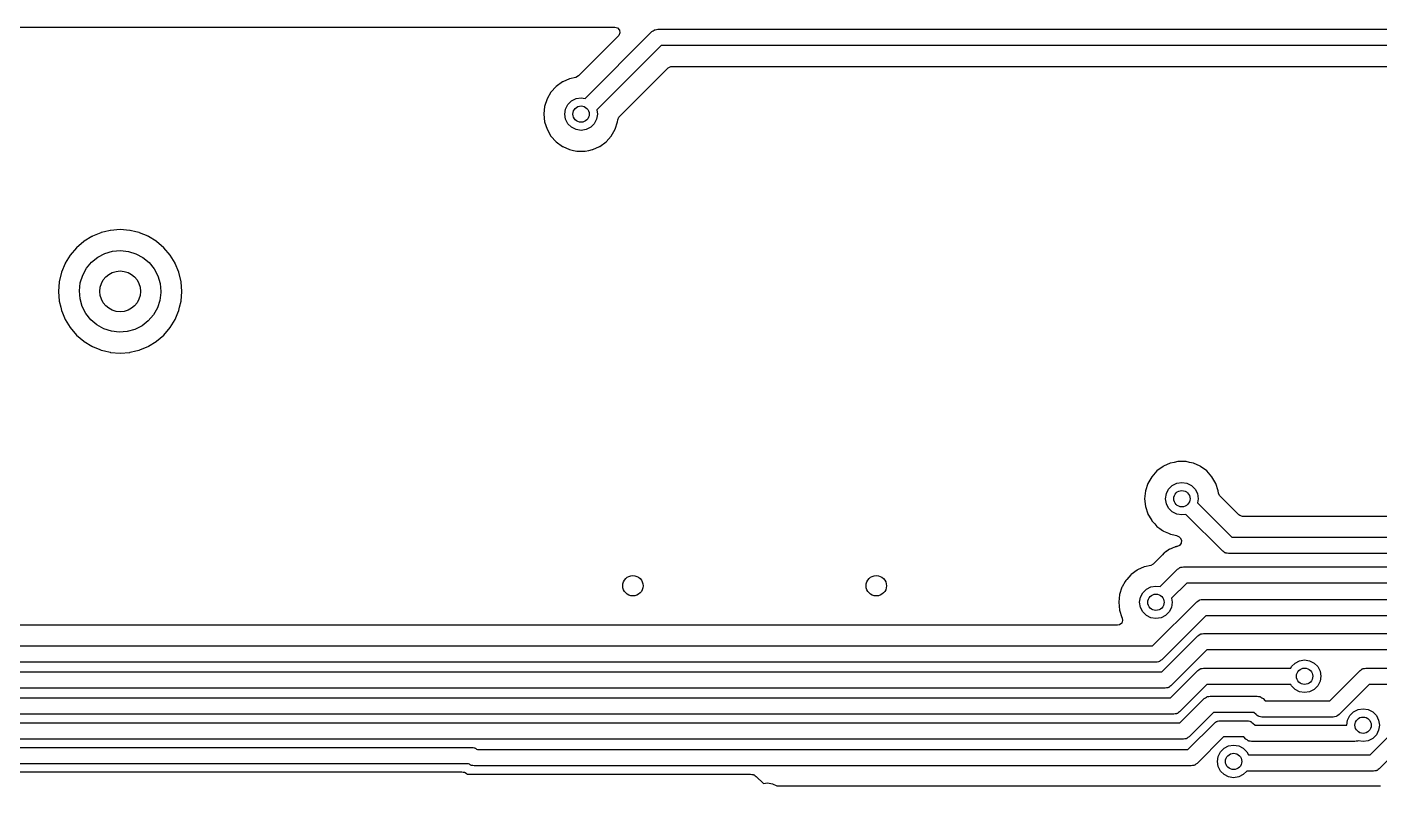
# Model space of a CAD drawing. Extents: x 61 to 228, y -146 to -45.
# Drawn here: x 87.89 to 121.06, y -63.55 to -44.96 of the extents above; entities that cross this region are included whole.
import ezdxf

# ---------------------------------------------------------------- set-up
doc = ezdxf.new("R2010")
doc.units = 0
doc.layers.add('BLACK', color=7, linetype='CONTINUOUS')

msp = doc.modelspace()

# ---------------------------------------------------------------- linework, layer by layer
at = {"layer": 'BLACK', "linetype": 'CONTINUOUS'}
for p, q in [((61.5945, -44.9585), (102.3, -44.9585)), ((101.574, -46.7076), (103.211, -45.0703)), ((102.3, -44.9585), (102.368, -44.9785)), ((102.368, -44.9785), (102.415, -45.0322)), ((102.425, -45.1024), (102.395, -45.167)), ((102.415, -45.0322), (102.425, -45.1024)), ((103.211, -45.0703), (103.24, -45.0526)), ((103.24, -45.0526), (103.266, -45.0318)), ((103.266, -45.0318), (103.277, -45.0292)), ((103.277, -45.0292), (103.287, -45.0231)), ((103.287, -45.0231), (103.32, -45.0194)), ((103.32, -45.0194), (103.353, -45.012)), ((103.353, -45.012), (226.822, -45.012)), ((102.389, -45.1736), (101.406, -46.1562)), ((103.435, -45.412), (101.857, -46.9905)), ((102.395, -45.167), (102.389, -45.1736)), ((226.739, -45.412), (103.435, -45.412)), ((102.408, -47.1589), (103.609, -45.9574)), ((103.609, -45.9574), (103.671, -45.9234)), ((103.671, -45.9234), (103.698, -45.9205)), ((103.698, -45.9205), (226.476, -45.9205)), ((100.862, -46.4127), (100.734, -46.5547)), ((101.016, -46.3005), (100.862, -46.4127)), ((101.022, -46.2978), (101.016, -46.3005)), ((101.185, -46.2255), (101.022, -46.2978)), ((101.022, -46.2978), (101.022, -46.2978)), ((101.191, -46.2228), (101.185, -46.2255)), ((101.185, -46.2255), (101.185, -46.2255)), ((101.344, -46.1903), (101.191, -46.2228)), ((101.406, -46.1562), (101.344, -46.1903)), ((100.638, -46.72), (100.579, -46.9017)), ((100.734, -46.5547), (100.638, -46.72)), ((101.149, -46.8565), (101.238, -46.768)), ((101.238, -46.768), (101.349, -46.7112)), ((101.349, -46.7112), (101.473, -46.6916)), ((101.473, -46.6916), (101.574, -46.7076)), ((100.56, -47.085), (100.559, -47.0916)), ((100.559, -47.0916), (100.579, -47.2815)), ((100.579, -46.9082), (100.56, -47.085)), ((100.579, -46.9017), (100.579, -46.9082)), ((100.579, -46.9082), (100.579, -46.9082)), ((101.073, -47.0916), (101.093, -46.968)), ((101.093, -47.2152), (101.073, -47.0916)), ((101.093, -46.968), (101.149, -46.8565)), ((101.873, -47.0916), (101.853, -47.2152)), ((101.857, -46.9905), (101.873, -47.0916)), ((100.579, -47.2815), (100.638, -47.4632)), ((101.149, -47.3267), (101.093, -47.2152)), ((101.238, -47.4152), (101.149, -47.3267)), ((101.349, -47.472), (101.238, -47.4152)), ((101.708, -47.4152), (101.597, -47.472)), ((101.797, -47.3267), (101.708, -47.4152)), ((101.853, -47.2152), (101.797, -47.3267)), ((102.308, -47.4632), (102.367, -47.2815)), ((102.367, -47.2815), (102.371, -47.2348)), ((102.371, -47.2348), (102.398, -47.1692)), ((102.398, -47.1692), (102.408, -47.1589)), ((100.638, -47.4632), (100.734, -47.6285)), ((100.734, -47.6285), (100.862, -47.7705)), ((100.862, -47.7705), (101.016, -47.8827)), ((101.473, -47.4916), (101.349, -47.472)), ((101.597, -47.472), (101.473, -47.4916)), ((101.93, -47.8827), (102.084, -47.7705)), ((102.084, -47.7705), (102.212, -47.6285)), ((102.212, -47.6285), (102.308, -47.4632)), ((101.016, -47.8827), (101.022, -47.8854)), ((101.022, -47.8854), (101.022, -47.8854)), ((101.022, -47.8854), (101.185, -47.9577)), ((101.185, -47.9577), (101.191, -47.9604)), ((101.191, -47.9604), (101.284, -47.9802)), ((101.284, -47.9802), (101.371, -47.9987)), ((101.371, -47.9987), (101.371, -47.9987)), ((101.371, -47.9987), (101.378, -48.0001)), ((101.378, -48.0001), (101.568, -48.0001)), ((101.568, -48.0001), (101.575, -47.9987)), ((101.575, -47.9987), (101.662, -47.9802)), ((101.575, -47.9987), (101.575, -47.9987)), ((101.662, -47.9802), (101.755, -47.9604)), ((101.755, -47.9604), (101.761, -47.9577)), ((101.761, -47.9577), (101.924, -47.8854)), ((101.924, -47.8854), (101.93, -47.8827)), ((101.924, -47.8854), (101.924, -47.8854)), ((89.4788, -50.0893), (89.2848, -50.2082)), ((89.483, -50.0868), (89.4788, -50.0893)), ((89.4876, -50.0849), (89.483, -50.0868)), ((89.6978, -49.9978), (89.4876, -50.0849)), ((89.4876, -50.0849), (89.4876, -50.0849)), ((89.7024, -49.9959), (89.6978, -49.9978)), ((89.6978, -49.9978), (89.6978, -49.9978)), ((89.7826, -49.9766), (89.7024, -49.9959)), ((89.9285, -49.9416), (89.7826, -49.9766)), ((89.9333, -49.9405), (89.9285, -49.9416)), ((89.9285, -49.9416), (89.9285, -49.9416)), ((90.17, -49.9218), (89.9333, -49.9405)), ((90.4067, -49.9405), (90.17, -49.9218)), ((90.4115, -49.9416), (90.4067, -49.9405)), ((90.5574, -49.9766), (90.4115, -49.9416)), ((90.4115, -49.9416), (90.4115, -49.9416)), ((90.6376, -49.9959), (90.5574, -49.9766)), ((90.6422, -49.9978), (90.6376, -49.9959)), ((90.8524, -50.0849), (90.6422, -49.9978)), ((90.6422, -49.9978), (90.6422, -49.9978)), ((90.857, -50.0868), (90.8524, -50.0849)), ((90.8524, -50.0849), (90.8524, -50.0849)), ((90.8612, -50.0893), (90.857, -50.0868)), ((91.0552, -50.2082), (90.8612, -50.0893)), ((89.1, -50.365), (88.9458, -50.5456)), ((89.2806, -50.2108), (89.1, -50.365)), ((89.2848, -50.2082), (89.2806, -50.2108)), ((89.2848, -50.2082), (89.2848, -50.2082)), ((91.0594, -50.2108), (91.0552, -50.2082)), ((91.0552, -50.2082), (91.0552, -50.2082)), ((91.24, -50.365), (91.0594, -50.2108)), ((91.3942, -50.5456), (91.24, -50.365)), ((88.8218, -50.748), (88.7309, -50.9674)), ((88.8243, -50.7438), (88.8218, -50.748)), ((88.9432, -50.5498), (88.8243, -50.7438)), ((88.9458, -50.5456), (88.9432, -50.5498)), ((88.9432, -50.5498), (88.9432, -50.5498)), ((89.3449, -50.87), (89.4703, -50.7205)), ((89.4703, -50.7205), (89.6224, -50.5982)), ((89.6224, -50.5982), (89.7954, -50.5078)), ((89.7954, -50.5078), (89.9826, -50.4527)), ((89.9826, -50.4527), (90.177, -50.435)), ((90.177, -50.435), (90.3711, -50.4554)), ((90.3711, -50.4554), (90.5575, -50.5131)), ((90.5575, -50.5131), (90.7292, -50.606)), ((90.7292, -50.606), (90.8796, -50.7304)), ((90.8796, -50.7304), (91.0029, -50.8816)), ((91.3968, -50.5498), (91.3942, -50.5456)), ((91.5157, -50.7438), (91.3968, -50.5498)), ((91.3968, -50.5498), (91.3968, -50.5498)), ((91.5182, -50.748), (91.5157, -50.7438)), ((91.6091, -50.9674), (91.5182, -50.748)), ((88.7309, -50.9674), (88.6755, -51.1983)), ((89.1919, -51.2271), (89.2509, -51.0411)), ((89.2509, -51.0411), (89.3449, -50.87)), ((91.0029, -50.8816), (91.0945, -51.0539)), ((91.0945, -51.0539), (91.151, -51.2408)), ((91.6645, -51.1983), (91.6091, -50.9674)), ((88.6755, -51.1983), (88.6568, -51.435)), ((89.1701, -51.421), (89.1919, -51.2271)), ((89.1864, -51.6155), (89.1701, -51.421)), ((91.151, -51.2408), (91.17, -51.435)), ((91.6832, -51.435), (91.6645, -51.1983)), ((88.6568, -51.435), (88.6755, -51.6717)), ((88.6755, -51.6717), (88.6766, -51.6765)), ((88.6766, -51.6765), (88.6766, -51.6765)), ((88.6766, -51.6765), (88.7116, -51.8224)), ((89.2402, -51.8031), (89.1864, -51.6155)), ((91.1451, -51.6565), (91.0835, -51.8417)), ((91.1696, -51.4629), (91.1451, -51.6565)), ((91.17, -51.435), (91.1696, -51.4629)), ((91.6284, -51.8224), (91.6634, -51.6765)), ((91.6634, -51.6765), (91.6645, -51.6717)), ((91.6634, -51.6765), (91.6634, -51.6765)), ((91.6645, -51.6717), (91.6832, -51.435)), ((88.7116, -51.8224), (88.7309, -51.9026)), ((88.7309, -51.9026), (88.7328, -51.9072)), ((88.7328, -51.9072), (88.7328, -51.9072)), ((88.7328, -51.9072), (88.7566, -51.9645)), ((88.7566, -51.9645), (88.8218, -52.122)), ((89.3294, -51.9767), (89.2402, -51.8031)), ((89.4507, -52.1297), (89.3294, -51.9767)), ((90.9871, -52.0114), (90.8596, -52.1592)), ((91.0835, -51.8417), (90.9871, -52.0114)), ((91.5182, -52.122), (91.5834, -51.9645)), ((91.5834, -51.9645), (91.6072, -51.9072)), ((91.6072, -51.9072), (91.6091, -51.9026)), ((91.6072, -51.9072), (91.6072, -51.9072)), ((91.6091, -51.9026), (91.6284, -51.8224)), ((88.8218, -52.122), (88.8243, -52.1262)), ((88.8243, -52.1262), (88.9432, -52.3202)), ((88.9432, -52.3202), (88.9432, -52.3202)), ((88.9432, -52.3202), (88.9458, -52.3244)), ((88.9458, -52.3244), (89.1, -52.505)), ((89.5993, -52.2561), (89.4507, -52.1297)), ((89.7697, -52.3514), (89.5993, -52.2561)), ((89.9553, -52.4117), (89.7697, -52.3514)), ((90.1491, -52.4348), (89.9553, -52.4117)), ((90.5316, -52.3673), (90.3436, -52.4198)), ((90.7058, -52.2793), (90.5316, -52.3673)), ((90.8596, -52.1592), (90.7058, -52.2793)), ((91.24, -52.505), (91.3942, -52.3244)), ((91.3942, -52.3244), (91.3968, -52.3202)), ((91.3968, -52.3202), (91.5157, -52.1262)), ((91.3968, -52.3202), (91.3968, -52.3202)), ((91.5157, -52.1262), (91.5182, -52.122)), ((89.1, -52.505), (89.2806, -52.6592)), ((89.2806, -52.6592), (89.2848, -52.6618)), ((89.2848, -52.6618), (89.2848, -52.6618)), ((89.2848, -52.6618), (89.4788, -52.7807)), ((90.3436, -52.4198), (90.1491, -52.4348)), ((90.8612, -52.7807), (91.0552, -52.6618)), ((91.0552, -52.6618), (91.0594, -52.6592)), ((91.0552, -52.6618), (91.0552, -52.6618)), ((91.0594, -52.6592), (91.24, -52.505)), ((89.4788, -52.7807), (89.483, -52.7832)), ((89.483, -52.7832), (89.4876, -52.7851)), ((89.4876, -52.7851), (89.4876, -52.7851)), ((89.4876, -52.7851), (89.6708, -52.861)), ((89.6708, -52.861), (89.7024, -52.8741)), ((89.7024, -52.8741), (89.7826, -52.8934)), ((89.7826, -52.8934), (89.9285, -52.9284)), ((89.9285, -52.9284), (89.9285, -52.9284)), ((89.9285, -52.9284), (89.9333, -52.9295)), ((89.9333, -52.9295), (90.17, -52.9482)), ((90.17, -52.9482), (90.4067, -52.9295)), ((90.4067, -52.9295), (90.4115, -52.9284)), ((90.4115, -52.9284), (90.5574, -52.8934)), ((90.4115, -52.9284), (90.4115, -52.9284)), ((90.5574, -52.8934), (90.6376, -52.8741)), ((90.6376, -52.8741), (90.6692, -52.861)), ((90.6692, -52.861), (90.8524, -52.7851)), ((90.8524, -52.7851), (90.857, -52.7832)), ((90.8524, -52.7851), (90.8524, -52.7851)), ((90.857, -52.7832), (90.8612, -52.7807)), ((115.748, -55.7239), (115.594, -55.8361)), ((115.754, -55.7212), (115.748, -55.7239)), ((115.917, -55.6489), (115.754, -55.7212)), ((115.754, -55.7212), (115.754, -55.7212)), ((115.923, -55.6462), (115.917, -55.6489)), ((115.917, -55.6489), (115.917, -55.6489)), ((116.016, -55.6264), (115.923, -55.6462)), ((116.103, -55.6079), (116.016, -55.6264)), ((116.11, -55.6065), (116.103, -55.6079)), ((116.103, -55.6079), (116.103, -55.6079)), ((116.3, -55.6065), (116.11, -55.6065)), ((116.307, -55.6079), (116.3, -55.6065)), ((116.394, -55.6264), (116.307, -55.6079)), ((116.307, -55.6079), (116.307, -55.6079)), ((116.487, -55.6462), (116.394, -55.6264)), ((116.493, -55.6489), (116.487, -55.6462)), ((116.656, -55.7212), (116.493, -55.6489)), ((116.493, -55.6489), (116.493, -55.6489)), ((116.662, -55.7239), (116.656, -55.7212)), ((116.656, -55.7212), (116.656, -55.7212)), ((116.816, -55.8361), (116.662, -55.7239)), ((115.466, -55.9781), (115.37, -56.1434)), ((115.594, -55.8361), (115.466, -55.9781)), ((116.944, -55.9781), (116.816, -55.8361)), ((117.04, -56.1434), (116.944, -55.9781)), ((115.311, -56.3251), (115.291, -56.515)), ((115.37, -56.1434), (115.311, -56.3251)), ((115.805, -56.515), (115.825, -56.3914)), ((115.825, -56.3914), (115.881, -56.2799)), ((115.881, -56.2799), (115.97, -56.1914)), ((115.97, -56.1914), (116.081, -56.1346)), ((116.081, -56.1346), (116.205, -56.115)), ((116.205, -56.115), (116.329, -56.1346)), ((116.329, -56.1346), (116.44, -56.1914)), ((116.44, -56.1914), (116.529, -56.2799)), ((116.529, -56.2799), (116.585, -56.3914)), ((116.585, -56.3914), (116.605, -56.515)), ((117.099, -56.3251), (117.04, -56.1434)), ((117.099, -56.3316), (117.099, -56.3251)), ((117.103, -56.3718), (117.099, -56.3316)), ((117.099, -56.3316), (117.099, -56.3316)), ((117.106, -56.3854), (117.103, -56.3718)), ((117.14, -56.4477), (117.106, -56.3854)), ((115.291, -56.515), (115.311, -56.7049)), ((115.311, -56.7049), (115.37, -56.8866)), ((115.825, -56.6386), (115.805, -56.515)), ((115.881, -56.7501), (115.825, -56.6386)), ((116.605, -56.515), (116.589, -56.6161)), ((116.589, -56.6161), (117.431, -57.458)), ((117.605, -56.9126), (117.14, -56.4477)), ((115.37, -56.8866), (115.374, -56.8923)), ((115.374, -56.8923), (115.374, -56.8923)), ((115.374, -56.8923), (115.402, -56.9416)), ((115.402, -56.9416), (115.466, -57.0519)), ((115.466, -57.0519), (115.47, -57.0569)), ((115.47, -57.0569), (115.47, -57.0569)), ((115.47, -57.0569), (115.539, -57.1334)), ((115.97, -56.8386), (115.881, -56.7501)), ((116.081, -56.8954), (115.97, -56.8386)), ((116.205, -56.915), (116.081, -56.8954)), ((116.306, -56.899), (116.205, -56.915)), ((117.207, -57.7994), (116.306, -56.899)), ((117.626, -56.9295), (117.605, -56.9126)), ((117.694, -56.9495), (117.626, -56.9295)), ((160.679, -56.9495), (117.694, -56.9495)), ((115.539, -57.1334), (115.594, -57.1939)), ((115.594, -57.1939), (115.662, -57.2432)), ((115.662, -57.2432), (115.73, -57.2927)), ((115.73, -57.2927), (115.748, -57.3061)), ((115.748, -57.3061), (115.754, -57.3088)), ((115.754, -57.3088), (115.754, -57.3088)), ((115.754, -57.3088), (115.876, -57.3631)), ((115.876, -57.3631), (115.923, -57.3838)), ((115.923, -57.3838), (116.01, -57.4024)), ((115.978, -57.7249), (115.972, -57.7274)), ((115.985, -57.7219), (115.978, -57.7249)), ((116.036, -57.6993), (115.985, -57.7219)), ((116.01, -57.4024), (116.076, -57.4163)), ((116.044, -57.6979), (116.036, -57.6993)), ((116.046, -57.6972), (116.044, -57.6979)), ((116.063, -57.6927), (116.046, -57.6972)), ((116.065, -57.6921), (116.063, -57.6927)), ((116.072, -57.6894), (116.065, -57.6921)), ((116.087, -57.6876), (116.072, -57.6894)), ((116.076, -57.4163), (116.138, -57.4504)), ((116.148, -57.6633), (116.087, -57.6876)), ((116.138, -57.4504), (116.161, -57.4734)), ((116.19, -57.6065), (116.148, -57.6633)), ((116.161, -57.4734), (116.195, -57.5357)), ((116.195, -57.5357), (116.19, -57.6065)), ((117.431, -57.458), (160.949, -57.458)), ((115.724, -57.8989), (115.503, -58.1196)), ((115.729, -57.8937), (115.724, -57.8989)), ((115.765, -57.8528), (115.729, -57.8937)), ((115.771, -57.8471), (115.765, -57.8528)), ((115.765, -57.8528), (115.765, -57.8528)), ((115.777, -57.8428), (115.771, -57.8471)), ((115.823, -57.811), (115.777, -57.8428)), ((115.777, -57.8428), (115.777, -57.8428)), ((115.828, -57.8071), (115.823, -57.811)), ((115.879, -57.7682), (115.828, -57.8071)), ((115.886, -57.7651), (115.879, -57.7682)), ((115.888, -57.7638), (115.886, -57.7651)), ((115.903, -57.7556), (115.888, -57.7638)), ((115.906, -57.7543), (115.903, -57.7556)), ((115.912, -57.75), (115.906, -57.7543)), ((115.972, -57.7274), (115.912, -57.75)), ((117.235, -57.8172), (117.207, -57.7994)), ((117.261, -57.8381), (117.235, -57.8172)), ((117.272, -57.8406), (117.261, -57.8381)), ((117.282, -57.8468), (117.272, -57.8406)), ((117.315, -57.8505), (117.282, -57.8468)), ((117.348, -57.858), (117.315, -57.8505)), ((160.949, -57.858), (117.348, -57.858)), ((114.954, -58.381), (114.854, -58.4924)), ((114.959, -58.3761), (114.954, -58.381)), ((114.954, -58.381), (114.954, -58.381)), ((115.113, -58.2639), (114.959, -58.3761)), ((115.119, -58.2612), (115.113, -58.2639)), ((115.282, -58.1889), (115.119, -58.2612)), ((115.119, -58.2612), (115.119, -58.2612)), ((115.288, -58.1862), (115.282, -58.1889)), ((115.282, -58.1889), (115.282, -58.1889)), ((115.441, -58.1537), (115.288, -58.1862)), ((115.503, -58.1196), (115.441, -58.1537)), ((115.671, -58.671), (116.101, -58.2408)), ((116.101, -58.2408), (116.13, -58.2231)), ((116.13, -58.2231), (116.156, -58.2023)), ((116.156, -58.2023), (116.167, -58.1997)), ((116.167, -58.1997), (116.177, -58.1936)), ((116.177, -58.1936), (116.21, -58.1899)), ((116.21, -58.1899), (116.243, -58.1825)), ((116.243, -58.1825), (127.103, -58.1825)), ((114.735, -58.6834), (114.676, -58.8651)), ((114.74, -58.6751), (114.735, -58.6834)), ((114.814, -58.548), (114.74, -58.6751)), ((114.831, -58.5181), (114.814, -58.548)), ((114.854, -58.4924), (114.831, -58.5181)), ((115.335, -58.7314), (115.446, -58.6746)), ((115.446, -58.6746), (115.57, -58.655)), ((115.57, -58.655), (115.671, -58.671)), ((116.325, -58.5825), (115.954, -58.9539)), ((127.116, -58.5825), (116.325, -58.5825)), ((114.668, -58.9491), (114.656, -59.055)), ((114.676, -58.8716), (114.668, -58.9491)), ((114.676, -58.8651), (114.676, -58.8716)), ((114.676, -58.8716), (114.676, -58.8716)), ((115.17, -59.055), (115.19, -58.9314)), ((115.19, -58.9314), (115.246, -58.8199)), ((115.246, -58.8199), (115.335, -58.7314)), ((115.487, -60.125), (116.572, -59.0403)), ((115.954, -58.9539), (115.97, -59.055)), ((116.572, -59.0403), (116.6, -59.0226)), ((116.6, -59.0226), (116.626, -59.0018)), ((116.626, -59.0018), (116.637, -58.9992)), ((116.637, -58.9992), (116.647, -58.9931)), ((116.647, -58.9931), (116.68, -58.9894)), ((116.68, -58.9894), (116.713, -58.982)), ((116.713, -58.982), (125.389, -58.982)), ((114.656, -59.055), (114.676, -59.2449)), ((114.676, -59.2449), (114.735, -59.4266)), ((115.19, -59.1786), (115.17, -59.055)), ((115.246, -59.2901), (115.19, -59.1786)), ((115.335, -59.3786), (115.246, -59.2901)), ((115.446, -59.4354), (115.335, -59.3786)), ((115.805, -59.3786), (115.694, -59.4354)), ((116.796, -59.382), (115.711, -60.4667)), ((115.894, -59.2901), (115.805, -59.3786)), ((115.95, -59.1786), (115.894, -59.2901)), ((115.97, -59.055), (115.95, -59.1786)), ((125.389, -59.382), (116.796, -59.382)), ((114.627, -59.6165), (72.1798, -59.6165)), ((114.674, -59.6075), (114.627, -59.6165)), ((114.73, -59.5636), (114.674, -59.6075)), ((114.753, -59.4965), (114.73, -59.5636)), ((114.735, -59.4266), (114.739, -59.4323)), ((114.739, -59.4323), (114.741, -59.4383)), ((114.741, -59.4383), (114.739, -59.4394)), ((114.739, -59.4394), (114.753, -59.4965)), ((115.57, -59.455), (115.446, -59.4354)), ((115.694, -59.4354), (115.57, -59.455)), ((115.712, -60.76), (116.595, -59.8773)), ((116.595, -59.8773), (116.623, -59.8596)), ((116.623, -59.8596), (116.65, -59.8388)), ((116.65, -59.8388), (116.661, -59.8362)), ((116.661, -59.8362), (116.671, -59.8301)), ((116.671, -59.8301), (116.704, -59.8264)), ((116.704, -59.8264), (116.736, -59.819)), ((116.736, -59.819), (126.245, -59.819)), ((70.5678, -60.125), (115.487, -60.125)), ((116.819, -60.219), (115.937, -61.1017)), ((126.328, -60.219), (116.819, -60.219)), ((115.57, -60.525), (70.4847, -60.525)), ((115.603, -60.5176), (115.57, -60.525)), ((115.636, -60.5139), (115.603, -60.5176)), ((115.646, -60.5078), (115.636, -60.5139)), ((115.657, -60.5052), (115.646, -60.5078)), ((115.683, -60.4844), (115.657, -60.5052)), ((115.711, -60.4667), (115.683, -60.4844)), ((116.596, -60.7248), (116.624, -60.7071)), ((116.624, -60.7071), (116.65, -60.6862)), ((116.65, -60.6862), (116.661, -60.6837)), ((116.661, -60.6837), (116.671, -60.6776)), ((116.671, -60.6776), (116.704, -60.6739)), ((116.704, -60.6739), (116.737, -60.6665)), ((116.737, -60.6665), (118.874, -60.6665)), ((118.874, -60.6665), (118.892, -60.6313)), ((118.892, -60.6313), (118.98, -60.5429)), ((118.98, -60.5429), (119.092, -60.486)), ((119.092, -60.486), (119.215, -60.4665)), ((119.215, -60.4665), (119.339, -60.486)), ((119.339, -60.486), (119.451, -60.5429)), ((119.451, -60.5429), (119.539, -60.6313)), ((119.539, -60.6313), (119.596, -60.7429)), ((120.575, -60.7268), (120.603, -60.7091)), ((120.603, -60.7091), (120.63, -60.6883)), ((120.63, -60.6883), (120.641, -60.6857)), ((120.641, -60.6857), (120.651, -60.6796)), ((120.651, -60.6796), (120.684, -60.6759)), ((120.684, -60.6759), (120.716, -60.6685)), ((120.716, -60.6685), (126.243, -60.6685)), ((64.135, -60.76), (115.712, -60.76)), ((115.925, -61.395), (116.596, -60.7248)), ((119.596, -60.9901), (119.539, -61.1016)), ((119.596, -60.7429), (119.615, -60.8665)), ((119.615, -60.8665), (119.596, -60.9901)), ((119.836, -61.466), (120.575, -60.7268)), ((115.795, -61.16), (64.2178, -61.16)), ((115.828, -61.1526), (115.795, -61.16)), ((115.861, -61.1489), (115.828, -61.1526)), ((115.871, -61.1428), (115.861, -61.1489)), ((115.882, -61.1402), (115.871, -61.1428)), ((115.908, -61.1194), (115.882, -61.1402)), ((115.937, -61.1017), (115.908, -61.1194)), ((116.82, -61.0665), (116.149, -61.7367)), ((116.783, -61.3961), (116.809, -61.3753)), ((116.809, -61.3753), (116.82, -61.3727)), ((118.874, -61.0665), (116.82, -61.0665)), ((116.82, -61.3727), (116.83, -61.3666)), ((116.83, -61.3666), (116.863, -61.3629)), ((116.863, -61.3629), (116.896, -61.3555)), ((116.896, -61.3555), (118.055, -61.3555)), ((118.055, -61.3555), (118.087, -61.363)), ((118.087, -61.363), (118.121, -61.3667)), ((118.121, -61.3667), (118.13, -61.3728)), ((118.13, -61.3728), (118.142, -61.3754)), ((118.142, -61.3754), (118.168, -61.3963)), ((118.892, -61.1016), (118.874, -61.0665)), ((118.98, -61.1901), (118.892, -61.1016)), ((119.092, -61.2469), (118.98, -61.1901)), ((119.215, -61.2665), (119.092, -61.2469)), ((119.339, -61.2469), (119.215, -61.2665)), ((119.451, -61.1901), (119.339, -61.2469)), ((119.539, -61.1016), (119.451, -61.1901)), ((120.799, -61.0685), (120.06, -61.8076)), ((126.326, -61.0685), (120.799, -61.0685)), ((120.821, -62.792), (122.287, -61.3263)), ((65.0063, -61.395), (115.925, -61.395)), ((116.159, -62.0095), (116.754, -61.4138)), ((116.754, -61.4138), (116.783, -61.3961)), ((118.168, -61.3963), (118.196, -61.4141)), ((118.196, -61.4141), (118.248, -61.466)), ((118.248, -61.466), (119.836, -61.466)), ((120.415, -61.7419), (120.526, -61.6851)), ((120.526, -61.6851), (120.65, -61.6655)), ((120.65, -61.6655), (120.774, -61.6851)), ((120.774, -61.6851), (120.885, -61.7419)), ((122.511, -61.668), (121.045, -63.1337)), ((116.008, -61.795), (65.0891, -61.795)), ((65.8018, -62.0095), (116.159, -62.0095)), ((116.041, -61.7876), (116.008, -61.795)), ((116.074, -61.7839), (116.041, -61.7876)), ((116.084, -61.7778), (116.074, -61.7839)), ((116.095, -61.7752), (116.084, -61.7778)), ((116.121, -61.7544), (116.095, -61.7752)), ((116.149, -61.7367), (116.121, -61.7544)), ((116.353, -62.663), (117.003, -62.0133)), ((116.978, -61.7555), (116.383, -62.3511)), ((117.972, -61.7555), (116.978, -61.7555)), ((117.003, -62.0133), (117.031, -61.9956)), ((117.031, -61.9956), (117.057, -61.9748)), ((117.057, -61.9748), (117.068, -61.9722)), ((117.068, -61.9722), (117.078, -61.9661)), ((117.078, -61.9661), (117.111, -61.9624)), ((117.111, -61.9624), (117.144, -61.955)), ((117.144, -61.955), (117.807, -61.955)), ((117.807, -61.955), (117.839, -61.9625)), ((117.839, -61.9625), (117.872, -61.9662)), ((117.872, -61.9662), (117.882, -61.9724)), ((117.882, -61.9724), (117.893, -61.9749)), ((117.893, -61.9749), (117.919, -61.9958)), ((117.919, -61.9958), (117.948, -62.0136)), ((117.948, -62.0136), (117.999, -62.0655)), ((118.024, -61.8074), (117.972, -61.7555)), ((118.052, -61.8252), (118.024, -61.8074)), ((118.078, -61.846), (118.052, -61.8252)), ((118.089, -61.8486), (118.078, -61.846)), ((118.099, -61.8547), (118.089, -61.8486)), ((118.132, -61.8585), (118.099, -61.8547)), ((118.165, -61.866), (118.132, -61.8585)), ((119.919, -61.866), (118.165, -61.866)), ((119.951, -61.8585), (119.919, -61.866)), ((119.985, -61.8548), (119.951, -61.8585)), ((119.994, -61.8487), (119.985, -61.8548)), ((120.006, -61.8462), (119.994, -61.8487)), ((120.032, -61.8254), (120.006, -61.8462)), ((120.06, -61.8076), (120.032, -61.8254)), ((120.25, -62.0655), (120.27, -61.9419)), ((120.27, -61.9419), (120.326, -61.8304)), ((120.326, -61.8304), (120.415, -61.7419)), ((120.885, -61.7419), (120.974, -61.8304)), ((120.974, -61.8304), (121.03, -61.9419)), ((121.03, -61.9419), (121.05, -62.0655)), ((116.354, -62.3689), (116.328, -62.3897)), ((116.383, -62.3511), (116.354, -62.3689)), ((117.227, -62.355), (116.577, -63.0047)), ((117.723, -62.355), (117.227, -62.355)), ((117.775, -62.4069), (117.723, -62.355)), ((117.999, -62.0655), (120.25, -62.0655)), ((120.974, -62.3006), (120.885, -62.3891)), ((121.03, -62.1891), (120.974, -62.3006)), ((121.05, -62.0655), (121.03, -62.1891)), ((116.242, -62.4095), (65.8847, -62.4095)), ((86.1173, -62.609), (98.795, -62.609)), ((98.795, -62.609), (98.8276, -62.6165)), ((98.8276, -62.6165), (98.8608, -62.6202)), ((98.8608, -62.6202), (98.8705, -62.6263)), ((98.8705, -62.6263), (98.8817, -62.6289)), ((98.8817, -62.6289), (98.9078, -62.6498)), ((98.9078, -62.6498), (98.9288, -62.663)), ((98.9288, -62.663), (116.353, -62.663)), ((116.274, -62.402), (116.242, -62.4095)), ((116.307, -62.3983), (116.274, -62.402)), ((116.317, -62.3922), (116.307, -62.3983)), ((116.328, -62.3897), (116.317, -62.3922)), ((117.151, -62.7194), (117.24, -62.6309)), ((117.24, -62.6309), (117.351, -62.5741)), ((117.351, -62.5741), (117.475, -62.5545)), ((117.475, -62.5545), (117.599, -62.5741)), ((117.599, -62.5741), (117.71, -62.6309)), ((117.71, -62.6309), (117.799, -62.7194)), ((117.804, -62.4247), (117.775, -62.4069)), ((117.83, -62.4455), (117.804, -62.4247)), ((117.841, -62.4481), (117.83, -62.4455)), ((117.851, -62.4542), (117.841, -62.4481)), ((117.884, -62.458), (117.851, -62.4542)), ((117.916, -62.4655), (117.884, -62.458)), ((120.45, -62.4655), (117.916, -62.4655)), ((120.483, -62.4581), (120.45, -62.4655)), ((120.516, -62.4544), (120.483, -62.4581)), ((120.526, -62.4483), (120.516, -62.4544)), ((120.532, -62.4468), (120.526, -62.4483)), ((120.65, -62.4655), (120.532, -62.4468)), ((120.774, -62.4459), (120.65, -62.4655)), ((120.885, -62.3891), (120.774, -62.4459)), ((98.7145, -63.009), (86.1976, -63.009)), ((98.7355, -63.0222), (98.7145, -63.009)), ((98.7616, -63.0431), (98.7355, -63.0222)), ((116.549, -63.0224), (116.523, -63.0432)), ((116.577, -63.0047), (116.549, -63.0224)), ((117.075, -62.9545), (117.095, -62.8309)), ((117.095, -63.0781), (117.075, -62.9545)), ((117.095, -62.8309), (117.151, -62.7194)), ((117.799, -62.7194), (117.836, -62.792)), ((117.836, -62.792), (120.821, -62.792)), ((86.3657, -63.2085), (98.5467, -63.2085)), ((98.5467, -63.2085), (98.5792, -63.216)), ((98.5792, -63.216), (98.6124, -63.2197)), ((98.6124, -63.2197), (98.6222, -63.2258)), ((98.6222, -63.2258), (98.6334, -63.2284)), ((98.6334, -63.2284), (98.6595, -63.2493)), ((98.6595, -63.2493), (98.6805, -63.2625)), ((98.6805, -63.2625), (105.627, -63.2625)), ((98.7728, -63.0456), (98.7616, -63.0431)), ((98.7826, -63.0517), (98.7728, -63.0456)), ((98.8158, -63.0555), (98.7826, -63.0517)), ((98.8483, -63.063), (98.8158, -63.0555)), ((116.436, -63.063), (98.8483, -63.063)), ((105.627, -63.2625), (105.659, -63.27)), ((105.659, -63.27), (105.693, -63.2737)), ((105.693, -63.2737), (105.702, -63.2799)), ((105.702, -63.2799), (105.714, -63.2824)), ((105.714, -63.2824), (105.74, -63.3033)), ((105.74, -63.3033), (105.768, -63.3211)), ((105.768, -63.3211), (105.944, -63.497)), ((116.468, -63.0556), (116.436, -63.063)), ((116.502, -63.0519), (116.468, -63.0556)), ((116.511, -63.0458), (116.502, -63.0519)), ((116.523, -63.0432), (116.511, -63.0458)), ((117.151, -63.1896), (117.095, -63.0781)), ((117.24, -63.2781), (117.151, -63.1896)), ((117.351, -63.3349), (117.24, -63.2781)), ((117.475, -63.3545), (117.351, -63.3349)), ((117.599, -63.3349), (117.475, -63.3545)), ((117.71, -63.2781), (117.599, -63.3349)), ((117.796, -63.192), (117.71, -63.2781)), ((120.904, -63.192), (117.796, -63.192)), ((120.937, -63.1846), (120.904, -63.192)), ((120.97, -63.1809), (120.937, -63.1846)), ((120.98, -63.1748), (120.97, -63.1809)), ((120.991, -63.1722), (120.98, -63.1748)), ((121.017, -63.1514), (120.991, -63.1722)), ((121.045, -63.1337), (121.017, -63.1514)), ((105.944, -63.497), (106.045, -63.481)), ((106.045, -63.481), (106.169, -63.5006)), ((106.169, -63.5006), (106.273, -63.554)), ((106.273, -63.554), (121.075, -63.554))]:
    msp.add_line(p, q, dxfattribs=at)
at = {"layer": 'BLACK'}
for centre, radius in [((101.473, -47.0916), 0.2), ((90.17, -51.435), 0.5), ((116.205, -56.515), 0.2), ((102.743, -58.6486), 0.25), ((108.712, -58.6486), 0.25), ((115.57, -59.055), 0.2), ((119.215, -60.8665), 0.2), ((120.65, -62.0655), 0.2), ((117.475, -62.9545), 0.2)]:
    msp.add_circle(centre, radius, dxfattribs=at)

doc.saveas('drawing.dxf')
